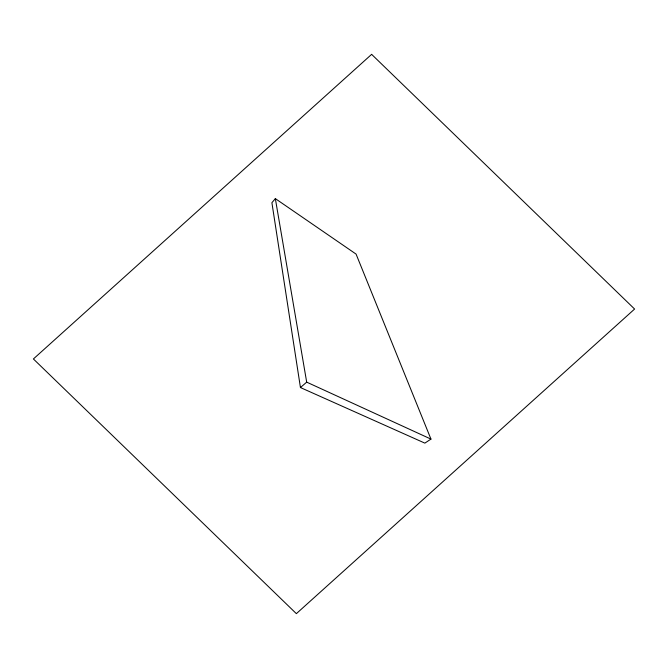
<?xml version="1.0" encoding="UTF-8"?>
<svg xmlns="http://www.w3.org/2000/svg" width="668" height="668" viewBox="0 0 668 668"><rect width="100%" height="100%" fill="white"/><g stroke="black" fill="none" stroke-linecap="round" stroke-linejoin="round"><path stroke-width="1" d="M275.341 198.621L271.901 202.713L300.441 387.549L424.856 443.126L430.952 439.093L356.077 254.099L275.341 198.621L306.687 382.138L430.952 439.093M300.441 387.549L306.687 382.138M371.633 54.35L33.4 358.958L296.367 613.65L634.6 309.042L371.633 54.35"/></g></svg>
